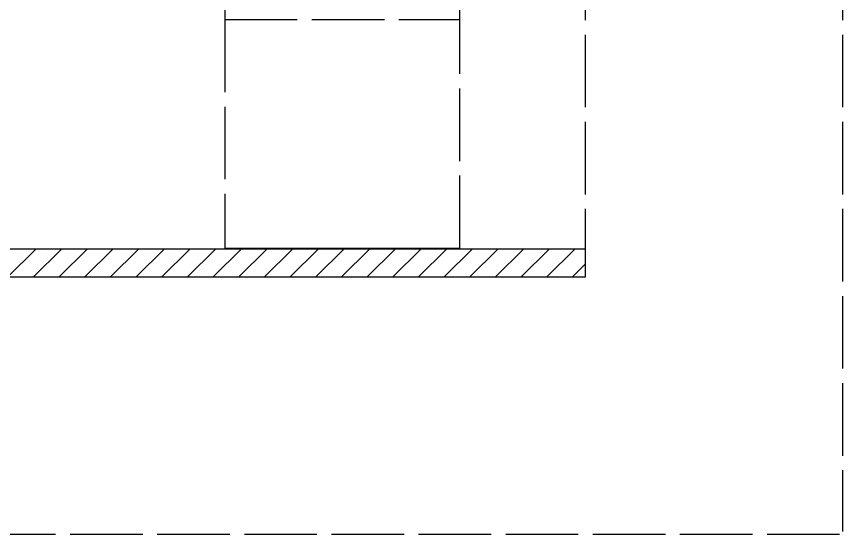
# Model space of a CAD drawing. Header units: millimetres. Extents: x -9564 to 78776, y -25260 to 24346.
# Drawn here: x 66876 to 69766, y -22708 to -20896 of the extents above; entities that cross this region are included whole.
import ezdxf

# ---------------------------------------------------------------- set-up
doc = ezdxf.new("R2010")
doc.units = ezdxf.units.MM
doc.header["$LTSCALE"] = 100
for name, pattern in [('DASHED2', [0.762, 0.635, -0.127]), ('DASHEDX2', [3.048, 2.54, -0.508]), ('DOT', [0.508, 0, -0.508])]:
    doc.linetypes.add(name, pattern=pattern)
for name, color, linetype in [('Area circulacion', 50, 'DASHEDX2'), ('Area proceso', 90, 'DASHEDX2'), ('Maquinas', 200, 'Continuous'), ('MUROS', 7, 'Continuous')]:
    doc.layers.add(name, color=color, linetype=linetype)

msp = doc.modelspace()

# ---------------------------------------------------------------- hatches: boundary and pattern name
at = {"layer": 'Maquinas', "linetype": 'DASHED2', "true_color": 0xffffff}
h = msp.add_hatch(dxfattribs=at)
h.set_pattern_fill('ANSI31', scale=20)
h.set_pattern_definition([(45, (24911.81, 198.96), (-44.90128, 44.90128), [])])
h.paths.add_polyline_path([(64053.09, -17333.574), (64045.986, -17333.574), (64045.986, -16753.574), (64053.09, -10934.072), (67603.09, -10934.072), (67603.09, -10884.072), (67603.09, -10834.072), (63953.09, -10834.072), (63953.09, -20427.871), (63948.538, -21807.991), (68865.508, -21807.991), (68865.508, -21707.991), (64053.09, -21707.991)])

# ---------------------------------------------------------------- linework, layer by layer
at = {"color": 3}
msp.add_line((67603.872, -21706.329), (68426.872, -21706.329), dxfattribs=at)
at = {"layer": 'Area circulacion', "color": 2, "linetype": 'DASHEDX2'}
msp.add_line((68865.508, -16387.223), (68865.508, -21807.991), dxfattribs=at)
at = {"layer": 'Area circulacion', "color": 2}
for p, q in [((69765.508, -16387.223), (69765.508, -22697.991)), ((68865.508, -21807.991), (59031.568, -21807.991)), ((69755.508, -22707.991), (59031.568, -22707.991))]:
    msp.add_line(p, q, dxfattribs=at)
at = {"layer": 'Area proceso'}
for p, q in [((67603.872, -20090.329), (67603.872, -20906.329)), ((68426.872, -20906.329), (68426.872, -20090.329)), ((67603.872, -20906.329), (68426.872, -20906.329))]:
    msp.add_line(p, q, dxfattribs=at)
at = {"layer": 'Area proceso', "color": 3}
for p, q in [((67603.872, -20906.329), (67603.872, -21706.329)), ((68426.872, -21706.329), (68426.872, -20906.329))]:
    msp.add_line(p, q, dxfattribs=at)
at = {"layer": 'MUROS'}
for p, q in [((64053.09, -21707.991), (68865.508, -21707.991)), ((68865.508, -21707.991), (68865.508, -21807.991)), ((68865.508, -21807.991), (66188.966, -21807.991))]:
    msp.add_line(p, q, dxfattribs=at)
at = {"layer": 'MUROS', "color": 2, "linetype": 'DOT'}
msp.add_arc((69755.508, -22697.991), 10, 270, 0, dxfattribs=at)

doc.saveas('drawing.dxf')
